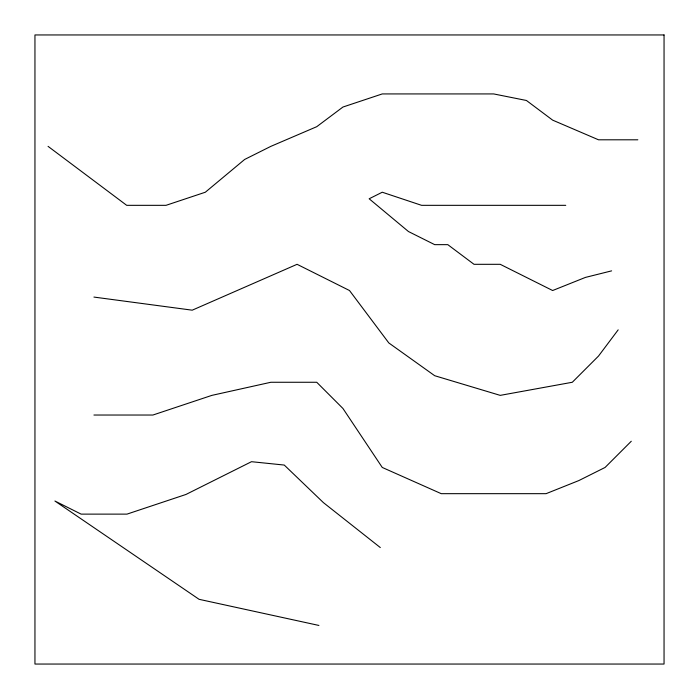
<?xml version="1.0" encoding="UTF-8"?>
<svg xmlns="http://www.w3.org/2000/svg" width="699" height="699" viewBox="0 0 699 699"><rect width="100%" height="100%" fill="white"/><g stroke="black" fill="none" stroke-linecap="round" stroke-linejoin="round"><path stroke-width="1.05" d="M618.178 329.841L598.519 356.053L572.306 382.266L500.222 395.372L434.691 375.713L388.819 342.947L349.5 290.522L297.075 264.309L192.225 310.181L93.928 297.075M631.284 441.244L605.072 467.456L578.859 480.562L546.094 493.669L441.244 493.669L382.266 467.456L342.947 408.478L316.734 382.266L270.863 382.266L211.884 395.372L152.906 415.031L93.928 415.031M611.625 270.863L585.413 277.416L552.647 290.522L500.222 264.309L474.009 264.309L447.797 244.65L434.691 244.65L408.478 231.544L369.159 198.778L382.266 192.225L421.584 205.331L565.753 205.331M637.837 139.8L598.519 139.8L552.647 120.141L526.434 100.481L493.669 93.928L382.266 93.928L342.947 107.034L316.734 126.694L270.863 146.353L244.65 159.459L205.331 192.225L166.013 205.331L126.694 205.331L48.056 146.353M318.919 625.448L199.075 599.314L54.906 501.017L81.119 514.123L126.991 514.123L185.969 494.455L251.5 461.698L284.266 465.062L323.41 502.625L380.308 547.562M664.05 34.95L34.95 34.95L34.95 664.05L664.05 664.05L664.05 34.95"/></g></svg>
